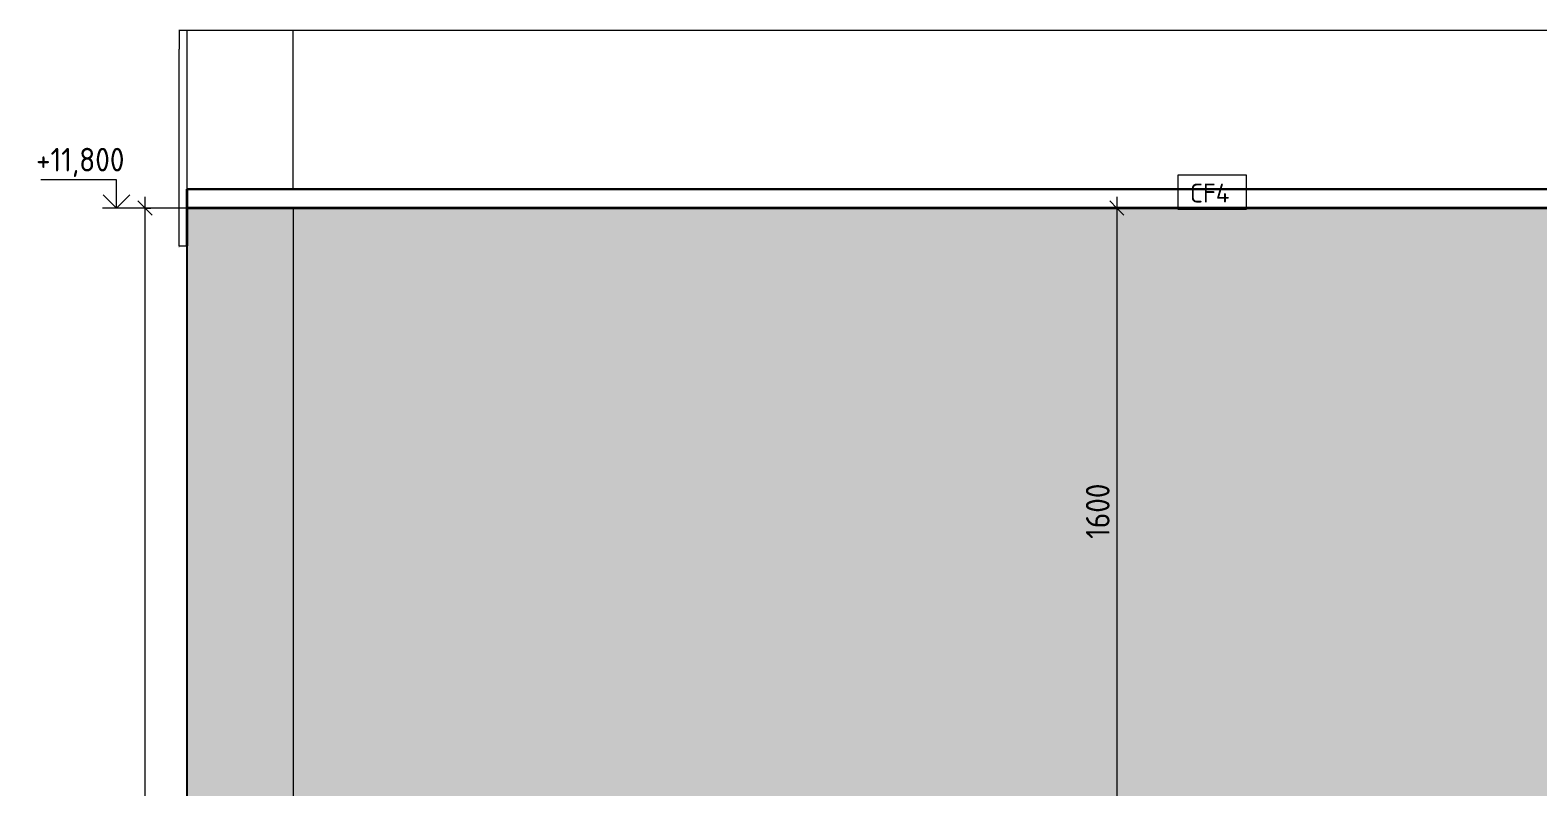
# Model space of a CAD drawing. Header units: millimetres. Extents: x 62702 to 101096, y -2454 to 12271.
# Drawn here: x 93133 to 97114, y 10271 to 12270 of the extents above; entities that cross this region are included whole.
import ezdxf

# ---------------------------------------------------------------- set-up
doc = ezdxf.new("R2010")
doc.units = ezdxf.units.MM
for name, color, linetype, lineweight in [('A-ANNO-DIMS', 7, 'Continuous', 9), ('A-ANNO-DIMS-25', 7, 'Continuous', 9), ('A-CLNG-IDEN', 7, 'Continuous', 9), ('A-FLOR', 7, 'Continuous', 9), ('A-WALL', 7, 'Continuous', 9), ('A-WALL-PATT', 7, 'Continuous', 9), ('G-ANNO-DIMS', 7, 'Continuous', 9), ('G-ANNO-DIMS-1', 7, 'Continuous', 20), ('I-WALL', 7, 'Continuous', 9), ('S-COLS', 7, 'Continuous', 9)]:
    doc.layers.add(name, color=color, linetype=linetype, lineweight=lineweight)
for name, color, linetype, lineweight, true_color in [('A-CLNG-FNSH-1', 7, 'Continuous', 30, 0x3c3c3c), ('A-WALL-4', 7, 'Continuous', 40, 0x3c3c3c), ('A-WALL-FNSH-3', 7, 'Continuous', 30, 0x3c3c3c), ('I-WALL-1', 7, 'Continuous', 9, 0x787878)]:
    doc.layers.add(name, color=color, linetype=linetype, lineweight=lineweight, true_color=true_color)
doc.styles.add('GOST Common_5', font='GOST_Common.ttf', dxfattribs={"height": 50})
doc.styles.add('ISOCPEUR_2', font='isocpeur.ttf', dxfattribs={"width": 0.9, "height": 62.5})
doc.dimstyles.new('ISO-2_5_0_9К_БОЛЬШОЙ_1', dxfattribs={"dimscale": 304.8, "dimtxt": 62.248823, "dimasz": 0.123031, "dimexe": 0.098425, "dimexo": 0.246063, "dimgap": 0, "dimtad": 1, "dimdec": 0, "dimrnd": 10, "dimzin": 0, "dimdsep": 46, "dimtxsty": 'ISOCPEUR_2', "dimblk1": 'OBLIQUE', "dimblk2": 'OBLIQUE', "dimsah": 1, "dimcen": 0.09, "dimdle": 0.098425, "dimazin": 0, "dimtfac": 1, "dimtdec": 4, "dimtix": 1, "dimtmove": 0, "dimatfit": 3, "dimfxl": 1, "dimtvp": 1, "dimtolj": 1, "dimtzin": 0, "dimarcsym": 2})

# ---------------------------------------------------------------- blocks, each defined once
blk = doc.blocks.new('BSC_Колонна _Прямоугольная - 500х500-23286270-Развертка 3_10-4')
at = {"layer": 'S-COLS'}
blk.add_hatch(color=256, dxfattribs=at).paths.add_polyline_path([(119.6, 12220), (120, 12220), (120, 12270), (119.6, 12270), (119.6, 12231.3)])
blk = doc.blocks.new('М_потолков - Марка_ Имя типа-25382930-Развертка 3_10-4')
at = {"layer": 'A-CLNG-IDEN'}
for p, q in [((2939, 11886.9), (2757.8, 11886.9)), ((2757.8, 11886.9), (2757.8, 11797.5)), ((2939, 11797.5), (2939, 11886.9)), ((2757.8, 11797.5), (2939, 11797.5))]:
    blk.add_line(p, q, dxfattribs=at)
blk = doc.blocks.new('DIMBLOCK53-Развертка 3_10-4')
at = {"layer": 'A-ANNO-DIMS-25'}
for p, q in [((96002.5, 11830), (96002.5, 10170)), ((95954, 11800), (96032.5, 11800)), ((96002.5, 11800), (95954, 11800)), ((95954, 10200), (96032.5, 10200)), ((96002.5, 10200), (95954, 10200))]:
    blk.add_line(p, q, dxfattribs=at)
at = {"layer": 'A-ANNO-DIMS-25', "lineweight": 20}
for p, q in [((96002.5, 11800), (95983.7, 11818.8)), ((96002.5, 11800), (96021.2, 11781.2)), ((96002.5, 10200), (95983.7, 10218.8)), ((96002.5, 10200), (96021.2, 10181.2))]:
    blk.add_line(p, q, dxfattribs=at)
at = {"layer": 'A-ANNO-DIMS-25', "color": 0, "insert": (95920.8, 10926.4), "char_height": 62.5, "width": 176.691, "attachment_point": 1, "rotation": 90, "line_spacing_factor": 1.149209, "style": 'ISOCPEUR_2'}
blk.add_mtext('1600', dxfattribs=at)
blk = doc.blocks.new('_Oblique')
at = {"color": 0, "linetype": 'ByBlock', "lineweight": -2}
blk.add_line((-0.5, -0.5), (0.5, 0.5), dxfattribs=at)
blk = doc.blocks.new('DIMBLOCK57-Развертка 3_10-4')
at = {"layer": 'A-ANNO-DIMS-25'}
for p, q in [((93436, 8370), (93436, 11830)), ((93472, 11800), (93406, 11800)), ((93436, 11800), (93451, 11800)), ((93362, 8400), (93466, 8400)), ((93436, 8400), (93451, 8400))]:
    blk.add_line(p, q, dxfattribs=at)
at = {"layer": 'A-ANNO-DIMS-25', "lineweight": 20}
for p, q in [((93436, 11800), (93417.3, 11818.8)), ((93436, 11800), (93454.8, 11781.2)), ((93436, 8400), (93417.3, 8418.8)), ((93436, 8400), (93454.8, 8381.3))]:
    blk.add_line(p, q, dxfattribs=at)
at = {"layer": 'A-ANNO-DIMS-25', "color": 0, "insert": (93354.4, 10018), "char_height": 62.5, "width": 196.802, "attachment_point": 1, "rotation": 90, "line_spacing_factor": 1.149209, "style": 'ISOCPEUR_2'}
blk.add_mtext('3400', dxfattribs=at)
blk = doc.blocks.new('Высотные отметки - Стрелка_Верх-17668718-Развертка 3_10-4')
at = {"layer": 'G-ANNO-DIMS'}
for p, q in [((-45.5, 11875), (-245.5, 11875)), ((-45.5, 11800), (-45.5, 11875)), ((-7.6, 11800), (-82.6, 11800))]:
    blk.add_line(p, q, dxfattribs=at)
at = {"layer": 'G-ANNO-DIMS-1'}
for q in [(-80.8, 11835.4), (-10.1, 11835.4)]:
    blk.add_line((-45.5, 11800), q, dxfattribs=at)

msp = doc.modelspace()

# ---------------------------------------------------------------- hatches: boundary and pattern name
at = {"layer": 'A-WALL-PATT'}
for points in [[(93557, 10200), (93558.5, 10200), (93558.5, 10206), (93826, 10206), (93826, 11800), (93547, 11800), (93547, 10200), (93556, 10200)], [(93827, 10206), (93827, 11800), (93826, 11800), (93826, 10206)], [(93827, 10206), (100785, 10206), (100785, 11800), (93827, 11800), (93827, 10295.2)]]:
    msp.add_hatch(color=256, dxfattribs=at).paths.add_polyline_path(points)
at = {"layer": 'I-WALL'}
h = msp.add_hatch(color=256, dxfattribs=at)
h.paths.add_polyline_path([(93526, 9200), (93526, 9204), (93525.6, 9204), (93525.6, 9200)])
h.paths.add_polyline_path([(93526, 9220), (93526, 11700), (93525.6, 11700), (93525.6, 9220)])
at = {"layer": 'I-WALL-1'}
h = msp.add_hatch(dxfattribs=at)
h.set_pattern_fill('FP_31', color=256, style=0, pattern_type=2)
h.set_pattern_definition([(45, (94319.964, 0), (-14.25598, 14.25598), []), (45, (94334.22, 0), (-14.25598, 14.25598), [25.202, -5.04, 0.8382, -4.202])])
h.paths.add_polyline_path([(93526, 8395), (93526, 9200), (93525.6, 9200), (93525.6, 8395)])
h.paths.add_polyline_path([(93525.6, 11700), (93526, 11700), (93526, 12220), (93525.6, 12220), (93525.6, 11701)])

# ---------------------------------------------------------------- linework, layer by layer
at = {"layer": 'A-CLNG-FNSH-1'}
for p, q in [((101065, 11850), (93547, 11850)), ((93547, 11850), (93547, 11800)), ((101065, 11801), (93547, 11801)), ((93547, 11800), (101065, 11800))]:
    msp.add_line(p, q, dxfattribs=at)
at = {"layer": 'A-FLOR'}
msp.add_line((93525.6, 12270), (101086.6, 12270), dxfattribs=at)
at = {"layer": 'A-WALL'}
msp.add_line((93526, 11700), (93526, 12220), dxfattribs=at)
at = {"layer": 'A-WALL-4'}
for p, q in [((93526, 12220), (93525.6, 12220)), ((93525.6, 11700), (93526, 11700))]:
    msp.add_line(p, q, dxfattribs=at)
at = {"layer": 'A-WALL-FNSH-3'}
for p, q in [((93546, 11850), (93546, 11700)), ((93547, 11850), (93546, 11850)), ((93547, 11700), (93547, 11800)), ((93546, 11700), (93547, 11700))]:
    msp.add_line(p, q, dxfattribs=at)
at = {"layer": 'G-ANNO-DIMS'}
msp.add_line((93637.2, 11800), (93360.6, 11800), dxfattribs=at)
at = {"layer": 'I-WALL'}
for p, q in [((93526, 12270), (93526, 12220)), ((93546, 12270), (93546, 11850)), ((93826, 12270), (93826, 11850)), ((93827, 11800), (93827, 10206)), ((93526, 11700), (93546, 11700)), ((93546, 9220), (93546, 11700)), ((93547, 11700), (93547, 10200))]:
    msp.add_line(p, q, dxfattribs=at)

# ---------------------------------------------------------------- block references
at = {"layer": 'A-CLNG-IDEN'}
msp.add_blockref('М_потолков - Марка_ Имя типа-25382930-Развертка 3_10-4', (93406, 0), dxfattribs=at)
at = {"layer": 'G-ANNO-DIMS'}
msp.add_blockref('Высотные отметки - Стрелка_Верх-17668718-Развертка 3_10-4', (93406, 0), dxfattribs=at)
at = {"layer": 'S-COLS'}
msp.add_blockref('BSC_Колонна _Прямоугольная - 500х500-23286270-Развертка 3_10-4', (93406, 0), dxfattribs=at)

# ---------------------------------------------------------------- texts
at = {"layer": 'A-CLNG-IDEN', "insert": (96195.5, 11864.7), "char_height": 50, "width": 138.291, "attachment_point": 1, "style": 'GOST Common_5'}
msp.add_mtext('CF4', dxfattribs=at)

# ---------------------------------------------------------------- dimensions: what is measured, and where the dimension line sits
at = {"layer": 'A-ANNO-DIMS'}
for base, p1, p2, override, picture, middle in [((93436, 11800), (93437, 8400), (93547, 11800), {"dimpost": '<>', "dimfxl": 3401.778946}, 'DIMBLOCK57-Развертка 3_10-4', (93404.8, 10100)), ((96002.5, 10200), (96029, 11800), (96029, 10200), {"dimpost": '<>', "dimfxl": 1600}, 'DIMBLOCK53-Развертка 3_10-4', (95971.2, 11000))]:
    dim = msp.add_linear_dim(base=base, p1=p1, p2=p2, angle=90, dimstyle='ISO-2_5_0_9К_БОЛЬШОЙ_1', override=override, dxfattribs=at)
    dim.commit()
    dim.dimension.update_dxf_attribs({"geometry": picture, "text_midpoint": middle})

# ---------------------------------------------------------------- next in the draw order: texts
at = {"layer": 'G-ANNO-DIMS', "insert": (93148.2, 11959.2), "char_height": 62.5, "width": 275.62, "attachment_point": 1, "line_spacing_factor": 1.149209, "style": 'ISOCPEUR_2', "bg_fill": 3, "box_fill_scale": 1.25, "bg_fill_color": 256, "bg_fill_true_color": 13158600, "bg_fill_transparency": 0}
msp.add_mtext('+11,800', dxfattribs=at)

doc.saveas('drawing.dxf')
